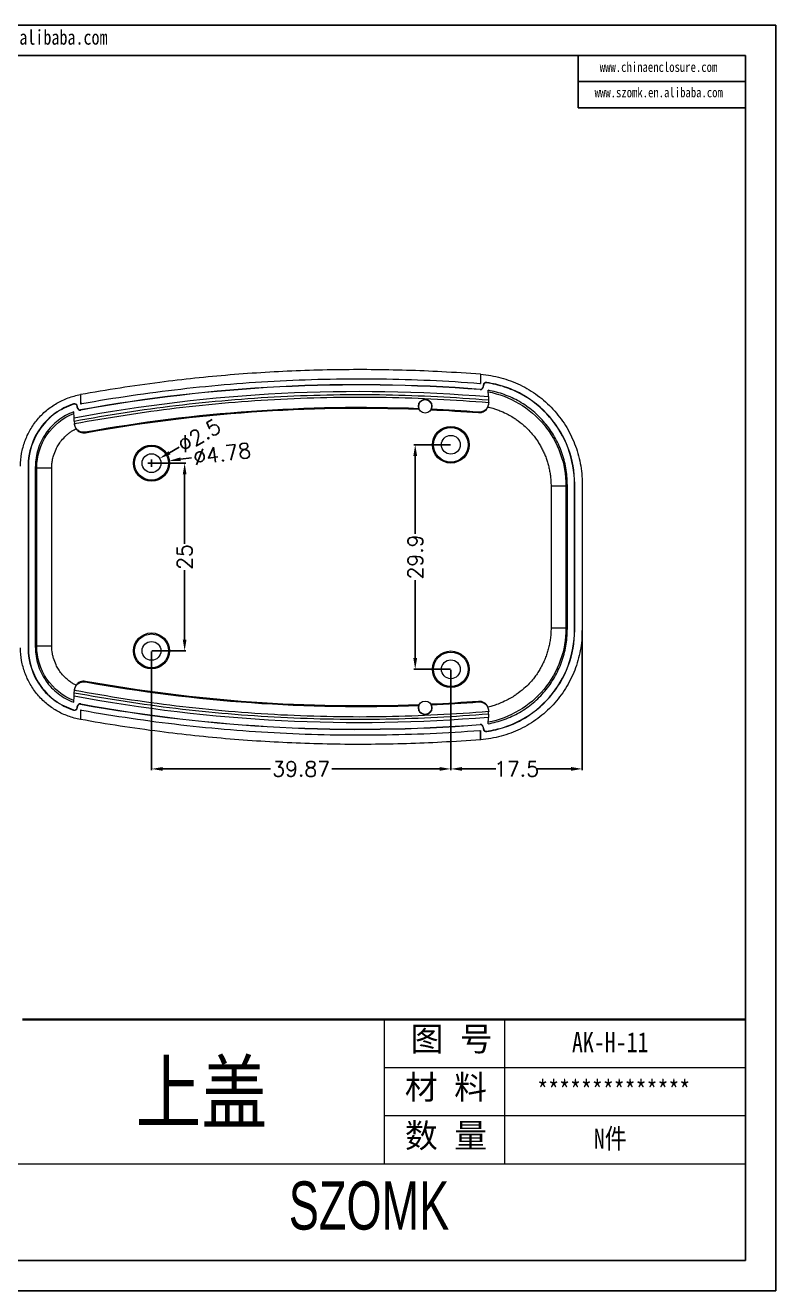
# Model space of a CAD drawing. Header units: inches. Extents: x 2768 to 3285, y 323 to 492.
# Drawn here: x 2905.9 to 3005.9, y 323.4 to 491.9 of the extents above; entities that cross this region are included whole.
import ezdxf

# ---------------------------------------------------------------- set-up
doc = ezdxf.new("R2010")
doc.units = ezdxf.units.IN
doc.layers.add('文字', color=81, linetype='Continuous')
doc.layers.add('粗实线', color=7, linetype='Continuous', lineweight=30)
doc.layers.add('细实线', color=3, linetype='Continuous', lineweight=9)
doc.styles.get("Standard").update_dxf_attribs({"font": 'txt', "bigfont": 'gbcbig.shx'})
doc.styles.add('宋体', font='', dxfattribs={"width": 0.8, "height": 3.5})
doc.styles.add('长仿宋', font='', dxfattribs={"width": 0.7, "height": 4})
doc.styles.get('宋体').set_extended_font_data('SimSun')
doc.styles.get('长仿宋').set_extended_font_data('SimSun')
doc.dimstyles.new('2', dxfattribs={"dimtxt": 2, "dimasz": 1.5, "dimexe": 0.18, "dimexo": 0.0625, "dimgap": 0.1, "dimtad": 0, "dimzin": 12, "dimdsep": 46, "dimtxsty": 'Standard', "dimcen": 0.5, "dimclrd": 3, "dimclre": 3, "dimadec": 0, "dimazin": 0, "dimtfac": 1, "dimtofl": 0, "dimtmove": 0, "dimatfit": 3, "dimfxl": 1, "dimtolj": 1, "dimtzin": 0, "dimarcsym": 0})

# ---------------------------------------------------------------- blocks, each defined once
blk = doc.blocks.new('*D137')
at = {"color": 3, "lineweight": -2}
for p, q in [((2922.73, 408.56), (2922.73, 392.73)), ((2962.59, 406.11), (2962.59, 392.73)), ((2924.23, 392.91), (2938.56, 392.91)), ((2961.09, 392.91), (2946.76, 392.91))]:
    blk.add_line(p, q, dxfattribs=at)
at = {"color": 3}
for points in [[(2924.23, 393.16), (2924.23, 392.66), (2922.73, 392.91)], [(2961.09, 393.16), (2961.09, 392.66), (2962.59, 392.91)]]:
    blk.add_solid(points, dxfattribs=at)
at = {"layer": 'Defpoints', "color": 0}
for p in [(2922.73, 408.63), (2962.59, 406.18), (2962.59, 392.91)]:
    blk.add_point(p, dxfattribs=at)
at = {"color": 0, "insert": (2942.66, 392.91), "char_height": 2, "attachment_point": 5}
blk.add_mtext('\\A1;39.87', dxfattribs=at)
blk = doc.blocks.new('*D138')
at = {"color": 3, "lineweight": -2}
for p, q in [((2980.09, 411.33), (2980.09, 392.73)), ((2962.59, 406.11), (2962.59, 392.73)), ((2964.09, 392.91), (2968.58, 392.91)), ((2978.59, 392.91), (2974.11, 392.91))]:
    blk.add_line(p, q, dxfattribs=at)
at = {"color": 3}
for points in [[(2964.09, 393.16), (2964.09, 392.66), (2962.59, 392.91)], [(2978.59, 393.16), (2978.59, 392.66), (2980.09, 392.91)]]:
    blk.add_solid(points, dxfattribs=at)
at = {"layer": 'Defpoints', "color": 0}
for p in [(2980.09, 411.4), (2962.59, 406.18), (2980.09, 392.91)]:
    blk.add_point(p, dxfattribs=at)
at = {"color": 0, "insert": (2971.34, 392.91), "char_height": 2, "attachment_point": 5}
blk.add_mtext('\\A1;17.5', dxfattribs=at)
blk = doc.blocks.new('*D139')
at = {"color": 3, "lineweight": -2}
for p, q in [((2962.53, 436.08), (2957.67, 436.08)), ((2957.85, 434.58), (2957.85, 424.23)), ((2957.85, 407.68), (2957.85, 418.03)), ((2962.53, 406.18), (2957.67, 406.18))]:
    blk.add_line(p, q, dxfattribs=at)
at = {"color": 3}
for points in [[(2957.6, 434.58), (2958.1, 434.58), (2957.85, 436.08)], [(2957.6, 407.68), (2958.1, 407.68), (2957.85, 406.18)]]:
    blk.add_solid(points, dxfattribs=at)
at = {"layer": 'Defpoints', "color": 0}
for p in [(2957.85, 436.08), (2962.59, 436.08), (2962.59, 406.18)]:
    blk.add_point(p, dxfattribs=at)
at = {"color": 0, "insert": (2957.85, 421.13), "char_height": 2, "attachment_point": 5, "rotation": 90}
blk.add_mtext('\\A1;29.9', dxfattribs=at)
blk = doc.blocks.new('*D140')
at = {"color": 3, "lineweight": -2}
for p, q in [((2922.79, 433.63), (2927.32, 433.63)), ((2927.14, 432.13), (2927.14, 422.89)), ((2927.14, 410.13), (2927.14, 419.36)), ((2922.79, 408.63), (2927.32, 408.63))]:
    blk.add_line(p, q, dxfattribs=at)
at = {"color": 3}
for points in [[(2926.89, 432.13), (2927.39, 432.13), (2927.14, 433.63)], [(2926.89, 410.13), (2927.39, 410.13), (2927.14, 408.63)]]:
    blk.add_solid(points, dxfattribs=at)
at = {"layer": 'Defpoints', "color": 0}
for p in [(2922.73, 433.63), (2927.14, 433.63), (2922.73, 408.63)]:
    blk.add_point(p, dxfattribs=at)
at = {"color": 0, "insert": (2927.14, 421.13), "char_height": 2, "attachment_point": 5, "rotation": 90}
blk.add_mtext('\\A1;25', dxfattribs=at)
blk = doc.blocks.new('*D141')
at = {"color": 3, "lineweight": -2}
for p, q in [((2926.41, 435.75), (2925.11, 435)), ((2922.23, 433.63), (2923.23, 433.63)), ((2922.73, 433.13), (2922.73, 434.13))]:
    blk.add_line(p, q, dxfattribs=at)
at = {"color": 3}
blk.add_solid([(2924.99, 435.22), (2925.24, 434.78), (2923.81, 434.25)], dxfattribs=at)
at = {"layer": 'Defpoints', "color": 0}
for p in [(2923.81, 434.25), (2921.65, 433)]:
    blk.add_point(p, dxfattribs=at)
at = {"color": 0, "insert": (2929.1, 437.3), "char_height": 2, "attachment_point": 5, "rotation": 29.9687}
blk.add_mtext('\\A1;∅2.5', dxfattribs=at)
blk = doc.blocks.new('*D142')
at = {"color": 3, "lineweight": -2}
for p, q in [((2922.23, 433.63), (2923.23, 433.63)), ((2922.73, 433.13), (2922.73, 434.13)), ((2928.07, 434.34), (2926.58, 434.14))]:
    blk.add_line(p, q, dxfattribs=at)
at = {"color": 3}
blk.add_solid([(2926.55, 434.39), (2926.61, 433.89), (2925.1, 433.94)], dxfattribs=at)
at = {"layer": 'Defpoints', "color": 0}
for p in [(2920.36, 433.31), (2925.1, 433.94)]:
    blk.add_point(p, dxfattribs=at)
at = {"color": 0, "insert": (2932.13, 434.88), "char_height": 2, "attachment_point": 5, "rotation": 7.5734}
blk.add_mtext('\\A1;∅4.78', dxfattribs=at)

msp = doc.modelspace()

# ---------------------------------------------------------------- linework, layer by layer
for p, q in [((2767.529, 491.935), (3005.856, 491.935)), ((3005.856, 491.935), (3005.856, 323.421)), ((2773.696, 487.923), (3001.844, 487.923)), ((2979.553, 487.923), (2979.553, 480.957)), ((3001.844, 487.923), (3001.844, 327.433)), ((2979.553, 484.44), (3001.844, 484.44)), ((2979.553, 480.957), (3001.844, 480.957)), ((2773.696, 327.433), (3001.844, 327.433)), ((2767.529, 323.421), (3005.856, 323.421))]:
    msp.add_line(p, q)
at = {"color": 7, "linetype": 'Continuous', "lineweight": 15}
for p, q in [((2966.564, 445.456), (2966.564, 444.248)), ((2966.564, 445.456), (2966.564, 444.249)), ((2966.564, 445.456), (2966.564, 445.456)), ((2966.506, 443.419), (2966.508, 443.451)), ((2966.905, 444.011), (2966.884, 443.769)), ((2966.915, 443.766), (2966.884, 443.769)), ((2966.905, 444.011), (2966.936, 444.008)), ((2966.936, 444.008), (2966.915, 443.766)), ((2967.377, 444.369), (2967.371, 444.338)), ((2967.602, 442.481), (2967.559, 443.328)), ((2913.264, 442.754), (2913.264, 441.528)), ((2913.264, 442.754), (2913.264, 442.754)), ((2967.603, 442.481), (2967.626, 442.033)), ((2967.635, 441.633), (2967.634, 441.694)), ((2912.336, 441.478), (2912.325, 441.507)), ((2912.408, 439.668), (2912.368, 440.456)), ((2912.868, 441.169), (2912.837, 441.166)), ((2912.849, 441.034), (2912.837, 441.166)), ((2912.88, 441.037), (2912.849, 441.034)), ((2912.88, 441.037), (2912.868, 441.169)), ((2913.296, 440.692), (2913.291, 440.723)), ((2966.29, 440.423), (2966.291, 440.353)), ((2912.431, 439.217), (2912.408, 439.668)), ((2912.432, 439.194), (2912.455, 438.9)), ((2912.457, 438.882), (2912.461, 438.823)), ((2913.928, 437.682), (2913.922, 437.752)), ((2906.297, 433.24), (2906.297, 409.011)), ((2906.297, 433.24), (2906.328, 433.24)), ((2906.328, 433.24), (2906.328, 409.011)), ((2907.277, 433.162), (2907.454, 433.014)), ((2907.277, 409.089), (2907.277, 433.162)), ((2907.454, 409.237), (2907.454, 433.014)), ((2907.454, 433.014), (2909.446, 433.014)), ((2909.446, 409.237), (2909.446, 433.014)), ((2975.935, 430.604), (2975.935, 411.646)), ((2975.935, 430.604), (2977.928, 430.604)), ((2977.928, 430.604), (2978.105, 430.768)), ((2977.928, 430.604), (2977.928, 411.646)), ((2978.105, 430.768), (2978.105, 411.482)), ((2979.054, 430.855), (2979.085, 430.855)), ((2979.054, 411.396), (2979.054, 430.855)), ((2979.085, 411.396), (2979.085, 430.855)), ((2980.091, 430.855), (2980.091, 411.396)), ((2977.928, 411.646), (2975.935, 411.646)), ((2978.105, 411.482), (2977.928, 411.646)), ((2979.085, 411.396), (2979.054, 411.396)), ((2906.328, 409.011), (2906.297, 409.011)), ((2907.454, 409.237), (2907.277, 409.089)), ((2909.446, 409.237), (2907.454, 409.237)), ((2913.922, 404.499), (2913.928, 404.569)), ((2912.408, 402.583), (2912.431, 403.034)), ((2912.432, 403.057), (2912.455, 403.351)), ((2912.461, 403.427), (2912.457, 403.37)), ((2912.368, 401.795), (2912.408, 402.582)), ((2912.837, 401.084), (2912.849, 401.217)), ((2912.868, 401.082), (2912.837, 401.084)), ((2912.849, 401.217), (2912.88, 401.214)), ((2912.868, 401.082), (2912.88, 401.214)), ((2913.296, 401.559), (2913.291, 401.528)), ((2966.291, 401.898), (2966.29, 401.828)), ((2912.325, 400.744), (2912.336, 400.773)), ((2913.264, 400.723), (2913.264, 399.497)), ((2913.264, 399.497), (2913.264, 399.497)), ((2967.559, 398.923), (2967.602, 399.77)), ((2967.626, 400.218), (2967.603, 399.77)), ((2967.634, 400.557), (2967.635, 400.617)), ((2966.506, 398.831), (2966.508, 398.8)), ((2966.564, 398.003), (2966.564, 396.795)), ((2966.564, 396.795), (2966.564, 398.002)), ((2966.884, 398.481), (2966.915, 398.484)), ((2966.884, 398.481), (2966.905, 398.24)), ((2966.905, 398.24), (2966.936, 398.242)), ((2966.915, 398.484), (2966.936, 398.242)), ((2967.371, 397.912), (2967.377, 397.881))]:
    msp.add_line(p, q, dxfattribs=at)
at = {"color": 8, "linetype": 'Continuous', "lineweight": 15}
msp.add_line((2967.634, 441.675), (2967.632, 441.759), dxfattribs=at)
at = {"color": 7, "linetype": 'Continuous', "lineweight": 15, "flags": 128}
for points in [[(2967.627, 442.007), (2967.628, 441.952), (2967.629, 441.897), (2967.631, 441.805), (2967.634, 441.712)], [(2967.627, 400.244), (2967.628, 400.298), (2967.629, 400.353), (2967.631, 400.446), (2967.634, 400.538)]]:
    msp.add_lwpolyline(points, dxfattribs=at)
at = {"color": 7, "linetype": 'Continuous', "lineweight": 15}
for centre, radius in [((2959.174, 441.2), 0.9), ((2962.594, 436.075), 2.438), ((2962.594, 436.075), 2.3), ((2962.594, 436.075), 1.25), ((2922.728, 433.625), 2.388), ((2922.728, 433.625), 2.25), ((2922.728, 433.625), 1.25), ((2922.728, 408.625), 2.388), ((2922.728, 408.625), 2.25), ((2922.728, 408.625), 1.25), ((2962.594, 406.175), 2.438), ((2962.594, 406.175), 2.3), ((2962.594, 406.175), 1.25), ((2959.174, 401.051), 0.9)]:
    msp.add_circle(centre, radius, dxfattribs=at)
for centre, radius, start, end in [((2966.535, 443.8), 0.381, 265.58158, 355), ((2966.535, 443.8), 0.35, 265.58158, 355), ((2967.304, 443.976), 0.4, 79.38787, 175), ((2967.304, 443.976), 0.369, 79.38787, 175), ((2912.47, 441.134), 0.4, 5, 111.25762), ((2959.174, 441.2), 0.9, 334.31349, 200.87418), ((2912.47, 441.134), 0.369, 5, 111.25762), ((2913.229, 441.067), 0.381, 185, 280.21786), ((2913.229, 441.067), 0.35, 185, 280.21786), ((2912.47, 401.116), 0.4, 248.74238, 355), ((2912.47, 401.116), 0.369, 248.74238, 355), ((2913.229, 401.183), 0.381, 79.78214, 175), ((2913.229, 401.183), 0.35, 79.78214, 175), ((2959.174, 401.051), 0.9, 159.12582, 25.68651), ((2966.535, 398.451), 0.381, 5, 94.41842), ((2966.535, 398.451), 0.35, 5, 94.41842), ((2967.304, 398.275), 0.4, 185, 280.61213), ((2967.304, 398.275), 0.369, 185, 280.61213)]:
    msp.add_arc(centre, radius, start, end, dxfattribs=at)
for points, knots in [([(2966.564, 445.456), (2964.839, 445.589), (2963.113, 445.701), (2958.259, 445.956), (2955.128, 446.051), (2948.857, 446.098), (2945.715, 446.051), (2939.446, 445.816), (2936.316, 445.627), (2931.628, 445.238), (2930.066, 445.091), (2926.945, 444.762), (2925.386, 444.58), (2920.293, 443.927), (2916.771, 443.384), (2913.264, 442.754)], [0.10796892, 0.10796892, 0.10796892, 0.10796892, 0.17703314, 0.17703314, 0.30203314, 0.30203314, 0.42703314, 0.42703314, 0.55203314, 0.55203314, 0.61453314, 0.61453314, 0.67703314, 0.67703314, 0.81906421, 0.81906421, 0.81906421, 0.81906421]), ([(2913.466, 441.566), (2917.833, 442.351), (2922.224, 442.996), (2931.032, 444.006), (2935.453, 444.372), (2944.314, 444.823), (2948.753, 444.908), (2957.62, 444.794), (2962.049, 444.596), (2966.473, 444.255)], [0, 0, 0, 0, 0.25, 0.25, 0.5, 0.5, 0.75, 0.75, 1, 1, 1, 1]), ([(2913.466, 441.566), (2917.833, 442.351), (2922.224, 442.996), (2931.032, 444.006), (2935.453, 444.372), (2944.315, 444.823), (2948.754, 444.908), (2957.62, 444.794), (2962.049, 444.596), (2966.473, 444.255)], [0, 0, 0, 0, 0.25, 0.25, 0.5, 0.5, 0.75, 0.75, 1, 1, 1, 1]), ([(2966.569, 445.456), (2967.487, 445.385), (2968.383, 445.231), (2969.697, 444.878), (2970.129, 444.74), (2970.985, 444.422), (2971.409, 444.242), (2972.646, 443.646), (2973.423, 443.177), (2974.519, 442.368), (2974.872, 442.081), (2975.555, 441.47), (2975.884, 441.147), (2976.813, 440.144), (2977.365, 439.424), (2978.091, 438.268), (2978.317, 437.869), (2978.73, 437.049), (2978.916, 436.632), (2979.413, 435.362), (2979.664, 434.49), (2979.919, 433.144), (2979.984, 432.687), (2980.07, 431.773), (2980.091, 431.315), (2980.091, 430.855)], [0, 0, 0, 0, 0.125, 0.125, 0.1875, 0.1875, 0.25, 0.25, 0.375, 0.375, 0.4375, 0.4375, 0.5, 0.5, 0.625, 0.625, 0.6875, 0.6875, 0.75, 0.75, 0.875, 0.875, 0.9375, 0.9375, 1, 1, 1, 1]), ([(2912.408, 439.668), (2921.535, 441.348), (2930.763, 442.466), (2949.216, 443.4), (2958.431, 443.236), (2967.603, 442.481)], [0.00595481, 0.00595481, 0.00595481, 0.00595481, 0.50438689, 0.50438689, 0.99843208, 0.99843208, 0.99843208, 0.99843208]), ([(2966.508, 443.451), (2957.629, 444.137), (2948.706, 444.262), (2939.812, 443.805), (2930.918, 443.347), (2922.055, 442.303), (2913.291, 440.723)], [0, 0, 0, 0, 0.5, 0.5, 0.5, 1, 1, 1, 1]), ([(2966.506, 443.419), (2957.628, 444.105), (2948.706, 444.231), (2939.813, 443.773), (2930.921, 443.316), (2922.059, 442.272), (2913.296, 440.692)], [0, 0, 0, 0, 0.5, 0.5, 0.5, 1, 1, 1, 1]), ([(2966.473, 444.255), (2966.488, 444.254), (2966.503, 444.253), (2966.519, 444.251), (2966.534, 444.25), (2966.549, 444.249), (2966.564, 444.248)], [0, 0, 0, 0, 0.000045590541, 0.000045590541, 0.000045590541, 0.0000911816, 0.0000911816, 0.0000911816, 0.0000911816]), ([(2966.473, 444.255), (2966.488, 444.254), (2966.503, 444.253), (2966.518, 444.251), (2966.534, 444.25), (2966.549, 444.249), (2966.564, 444.248)], [0, 0, 0, 0, 0.000045543098, 0.000045543098, 0.000045543098, 0.000091086712, 0.000091086712, 0.000091086712, 0.000091086712]), ([(2979.054, 430.855), (2979.054, 432.489), (2978.768, 434.08), (2978.2, 435.61), (2977.631, 437.14), (2976.802, 438.54), (2975.736, 439.769), (2974.671, 440.999), (2973.399, 442.023), (2971.972, 442.801), (2971.258, 443.189), (2970.516, 443.511), (2969.746, 443.767), (2968.975, 444.023), (2968.169, 444.189), (2967.371, 444.338)], [0, 0, 0, 0, 0.25, 0.25, 0.25, 0.5, 0.5, 0.5, 0.75, 0.75, 0.75, 0.875, 0.875, 0.875, 1, 1, 1, 1]), ([(2979.085, 430.855), (2979.085, 432.493), (2978.799, 434.088), (2978.229, 435.621), (2977.659, 437.154), (2976.828, 438.557), (2975.76, 439.79), (2974.692, 441.022), (2973.417, 442.049), (2971.987, 442.828), (2971.271, 443.218), (2970.528, 443.541), (2969.755, 443.797), (2968.983, 444.053), (2968.174, 444.22), (2967.377, 444.369)], [0, 0, 0, 0, 0.25, 0.25, 0.25, 0.5, 0.5, 0.5, 0.75, 0.75, 0.75, 0.875, 0.875, 0.875, 1, 1, 1, 1]), ([(2978.105, 430.768), (2978.105, 431.518), (2978.04, 432.256), (2977.848, 433.347), (2977.769, 433.708), (2977.578, 434.425), (2977.466, 434.782), (2977.083, 435.836), (2976.77, 436.507), (2976.216, 437.467), (2976.018, 437.779), (2975.592, 438.388), (2975.364, 438.686), (2974.644, 439.544), (2974.12, 440.066), (2973.271, 440.778), (2972.977, 441.004), (2972.368, 441.43), (2972.051, 441.632), (2971.081, 442.189), (2970.41, 442.501), (2969.368, 442.879), (2969.014, 442.99), (2968.295, 443.182), (2967.928, 443.263), (2967.559, 443.328)], [0, 0, 0, 0, 0.125, 0.125, 0.1875, 0.1875, 0.25, 0.25, 0.375, 0.375, 0.4375, 0.4375, 0.5, 0.5, 0.625, 0.625, 0.6875, 0.6875, 0.75, 0.75, 0.875, 0.875, 0.9375, 0.9375, 1, 1, 1, 1]), ([(2905.291, 433.24), (2905.291, 433.806), (2905.34, 434.365), (2905.485, 435.192), (2905.546, 435.466), (2905.691, 436.011), (2905.776, 436.282), (2906.064, 437.074), (2906.3, 437.58), (2906.718, 438.307), (2906.868, 438.544), (2907.191, 439.006), (2907.363, 439.231), (2907.904, 439.877), (2908.298, 440.272), (2909.154, 440.992), (2909.621, 441.32), (2910.591, 441.882), (2911.097, 442.118), (2912.148, 442.504), (2912.697, 442.652), (2913.254, 442.752)], [0, 0, 0, 0, 0.125, 0.125, 0.1875, 0.1875, 0.25, 0.25, 0.375, 0.375, 0.4375, 0.4375, 0.5, 0.5, 0.625, 0.625, 0.75, 0.75, 0.875, 0.875, 1, 1, 1, 1]), ([(2967.625, 442.007), (2963.072, 442.354), (2958.524, 442.614), (2953.971, 442.693), (2949.299, 442.774), (2944.621, 442.695), (2939.952, 442.457), (2935.283, 442.218), (2930.629, 441.82), (2925.99, 441.265), (2921.457, 440.723), (2916.949, 440.001), (2912.434, 439.194)], [0.0063498, 0.0063498, 0.0063498, 0.0063498, 0.25, 0.25, 0.25, 0.5, 0.5, 0.5, 0.75, 0.75, 0.75, 0.99430142, 0.99430142, 0.99430142, 0.99430142]), ([(2912.455, 438.9), (2916.976, 439.709), (2921.488, 440.431), (2926.025, 440.974), (2930.657, 441.529), (2935.304, 441.926), (2939.967, 442.164), (2944.63, 442.402), (2949.301, 442.481), (2953.966, 442.4), (2958.523, 442.32), (2963.076, 442.06), (2967.633, 441.712)], [0.00577352, 0.00577352, 0.00577352, 0.00577352, 0.25064078, 0.25064078, 0.25064078, 0.50064078, 0.50064078, 0.50064078, 0.75064078, 0.75064078, 0.75064078, 0.99486726, 0.99486726, 0.99486726, 0.99486726]), ([(2913.466, 441.566), (2913.445, 441.562), (2913.423, 441.559), (2913.402, 441.555), (2913.379, 441.55), (2913.356, 441.546), (2913.333, 441.541), (2913.31, 441.537), (2913.287, 441.532), (2913.264, 441.528)], [0, 0, 0, 0, 0.00006433673, 0.00006433673, 0.00006433673, 0.00013486247, 0.00013486247, 0.00013486247, 0.00020539306, 0.00020539306, 0.00020539306, 0.00020539306]), ([(2913.264, 441.528), (2913.298, 441.534), (2913.331, 441.541), (2913.365, 441.548), (2913.398, 441.554), (2913.432, 441.56), (2913.466, 441.566)], [0, 0, 0, 0, 0.0001026886, 0.0001026886, 0.0001026886, 0.00020539216, 0.00020539216, 0.00020539216, 0.00020539216]), ([(2967.634, 441.712), (2967.636, 441.624), (2967.63, 441.537), (2967.599, 441.366), (2967.574, 441.28), (2967.475, 441.037), (2967.374, 440.889), (2967.123, 440.647), (2966.971, 440.553), (2966.725, 440.464), (2966.638, 440.442), (2966.465, 440.419), (2966.378, 440.416), (2966.29, 440.423)], [0, 0, 0, 0, 0.125, 0.125, 0.25, 0.25, 0.5, 0.5, 0.75, 0.75, 0.875, 0.875, 1, 1, 1, 1]), ([(2967.564, 443.129), (2969.015, 442.852), (2970.397, 442.328), (2972.921, 440.838), (2974.071, 439.857), (2976.88, 436.456), (2977.925, 433.556), (2977.928, 430.604)], [0, 0, 0, 0, 0.25, 0.25, 0.5, 0.5, 1, 1, 1, 1]), ([(2912.325, 441.507), (2911.903, 441.343), (2911.476, 441.182), (2911.07, 440.979), (2910.664, 440.775), (2910.276, 440.541), (2909.904, 440.275), (2909.161, 439.742), (2908.509, 439.096), (2907.97, 438.361), (2906.892, 436.891), (2906.297, 435.078), (2906.297, 433.24)], [0, 0, 0, 0, 0.125, 0.125, 0.125, 0.25, 0.25, 0.25, 0.5, 0.5, 0.5, 1, 1, 1, 1]), ([(2912.336, 441.478), (2911.915, 441.314), (2911.489, 441.153), (2911.084, 440.95), (2910.68, 440.748), (2910.293, 440.514), (2909.922, 440.249), (2909.182, 439.719), (2908.532, 439.074), (2907.995, 438.342), (2906.921, 436.877), (2906.328, 435.072), (2906.328, 433.24)], [0, 0, 0, 0, 0.125, 0.125, 0.125, 0.25, 0.25, 0.25, 0.5, 0.5, 0.5, 1, 1, 1, 1]), ([(2912.368, 440.456), (2911.621, 440.182), (2910.93, 439.801), (2909.671, 438.831), (2909.129, 438.263), (2908.449, 437.289), (2908.247, 436.946), (2907.901, 436.241), (2907.755, 435.877), (2907.518, 435.124), (2907.427, 434.735), (2907.307, 433.954), (2907.277, 433.56), (2907.277, 433.162)], [0, 0, 0, 0, 0.25, 0.25, 0.5, 0.5, 0.625, 0.625, 0.75, 0.75, 0.875, 0.875, 1, 1, 1, 1]), ([(2907.454, 433.014), (2907.457, 434.561), (2907.931, 436.103), (2909.681, 438.671), (2910.944, 439.677), (2912.384, 440.244)], [0, 0, 0, 0, 0.5, 0.5, 1, 1, 1, 1]), ([(2958.334, 440.879), (2950.904, 441.161), (2943.46, 441.041), (2928.627, 439.994), (2921.242, 439.058), (2913.922, 437.752)], [0, 0, 0, 0, 0.5, 0.5, 1, 1, 1, 1]), ([(2913.928, 437.682), (2921.251, 438.989), (2928.641, 439.925), (2943.482, 440.972), (2950.93, 441.091), (2958.364, 440.808)], [0, 0, 0, 0, 0.5, 0.5, 1, 1, 1, 1]), ([(2958.364, 440.808), (2958.359, 440.82), (2958.353, 440.831), (2958.348, 440.843), (2958.343, 440.855), (2958.338, 440.867), (2958.334, 440.879)], [0, 0, 0, 0, 0.00040187076, 0.00040187076, 0.00040187076, 0.00080375011, 0.00080375011, 0.00080375011, 0.00080375011]), ([(2959.986, 440.809), (2959.983, 440.804), (2959.98, 440.798), (2959.977, 440.792), (2959.973, 440.784), (2959.968, 440.775), (2959.964, 440.767), (2959.959, 440.758), (2959.954, 440.75), (2959.949, 440.741)], [0, 0, 0, 0, 0.00020093583, 0.00020093583, 0.00020093583, 0.00050234311, 0.00050234311, 0.00050234311, 0.00080375407, 0.00080375407, 0.00080375407, 0.00080375407]), ([(2966.291, 440.353), (2966.421, 440.343), (2966.549, 440.353), (2966.8, 440.413), (2966.92, 440.462), (2967.251, 440.662), (2967.428, 440.864), (2967.532, 441.103)], [0, 0, 0, 0, 0.25, 0.25, 0.5, 0.5, 1, 1, 1, 1]), ([(2967.532, 441.103), (2967.62, 441.082), (2967.836, 441.032), (2968.217, 440.928), (2968.709, 440.772), (2969.395, 440.512), (2970.138, 440.163), (2970.811, 439.775), (2971.533, 439.301), (2972.245, 438.742), (2972.994, 438.021), (2973.526, 437.413), (2973.953, 436.845), (2974.289, 436.343), (2974.595, 435.822), (2974.871, 435.285), (2975.118, 434.734), (2975.333, 434.17), (2975.516, 433.595), (2975.668, 433.01), (2975.787, 432.416), (2975.872, 431.817), (2975.926, 431.212), (2975.932, 430.807), (2975.935, 430.604)], [0, 0, 0, 0, 0.0187067, 0.0458676, 0.08144, 0.125397, 0.1973286, 0.2506132, 0.2858525, 0.3756417, 0.4369616, 0.5004891, 0.5421406, 0.5837359, 0.6252953, 0.6668353, 0.70837, 0.7499114, 0.7914709, 0.8330599, 0.874691, 0.9163789, 0.9581414, 1, 1, 1, 1]), ([(2909.446, 433.014), (2909.447, 433.084), (2909.449, 433.232), (2909.464, 433.466), (2909.491, 433.722), (2909.534, 433.999), (2909.596, 434.297), (2909.732, 434.807), (2909.967, 435.411), (2910.337, 436.08), (2910.772, 436.698), (2911.251, 437.212), (2911.721, 437.609), (2912.073, 437.859), (2912.388, 438.053), (2912.589, 438.156), (2912.681, 438.202)], [0, 0, 0, 0, 0.0328109, 0.0692399, 0.1092847, 0.152943, 0.2002121, 0.2510889, 0.399191, 0.5012698, 0.6073796, 0.7508919, 0.8275512, 0.8946316, 0.9521185, 1, 1, 1, 1]), ([(2913.922, 437.752), (2913.835, 437.736), (2913.748, 437.73), (2913.574, 437.736), (2913.486, 437.748), (2913.231, 437.812), (2913.07, 437.891), (2912.796, 438.106), (2912.681, 438.244), (2912.558, 438.476), (2912.525, 438.558), (2912.477, 438.726), (2912.461, 438.812), (2912.455, 438.9)], [0, 0, 0, 0, 0.125, 0.125, 0.25, 0.25, 0.5, 0.5, 0.75, 0.75, 0.875, 0.875, 1, 1, 1, 1]), ([(2912.463, 438.823), (2912.468, 438.777), (2912.478, 438.669), (2912.523, 438.509), (2912.59, 438.345), (2912.65, 438.25), (2912.681, 438.202)], [0, 0, 0, 0, 0.216445, 0.50301, 0.7484272, 1, 1, 1, 1]), ([(2912.681, 438.202), (2912.749, 438.104), (2912.829, 438.017), (2913.014, 437.867), (2913.118, 437.805), (2913.336, 437.713), (2913.454, 437.683), (2913.689, 437.657), (2913.81, 437.661), (2913.928, 437.682)], [0, 0, 0, 0, 0.25, 0.25, 0.5, 0.5, 0.75, 0.75, 1, 1, 1, 1]), ([(2980.091, 411.396), (2980.091, 410.476), (2980.006, 409.571), (2979.754, 408.234), (2979.65, 407.791), (2979.399, 406.914), (2979.252, 406.477), (2978.752, 405.199), (2978.344, 404.388), (2977.622, 403.233), (2977.362, 402.859), (2976.806, 402.131), (2976.509, 401.778), (2975.581, 400.775), (2974.905, 400.17), (2973.808, 399.357), (2973.426, 399.101), (2972.641, 398.627), (2972.239, 398.409), (2971.012, 397.817), (2970.162, 397.499), (2968.838, 397.142), (2968.388, 397.042), (2967.483, 396.887), (2967.028, 396.83), (2966.569, 396.795)], [0, 0, 0, 0, 0.125, 0.125, 0.1875, 0.1875, 0.25, 0.25, 0.375, 0.375, 0.4375, 0.4375, 0.5, 0.5, 0.625, 0.625, 0.6875, 0.6875, 0.75, 0.75, 0.875, 0.875, 0.9375, 0.9375, 1, 1, 1, 1]), ([(2967.371, 397.912), (2968.169, 398.062), (2968.975, 398.228), (2969.746, 398.484), (2970.516, 398.739), (2971.258, 399.061), (2971.972, 399.45), (2973.399, 400.227), (2974.671, 401.252), (2975.736, 402.481), (2976.802, 403.711), (2977.631, 405.111), (2978.2, 406.641), (2978.768, 408.17), (2979.054, 409.761), (2979.054, 411.396)], [0, 0, 0, 0, 0.125, 0.125, 0.125, 0.25, 0.25, 0.25, 0.5, 0.5, 0.5, 0.75, 0.75, 0.75, 1, 1, 1, 1]), ([(2967.377, 397.881), (2968.174, 398.031), (2968.983, 398.198), (2969.755, 398.454), (2970.528, 398.71), (2971.271, 399.033), (2971.987, 399.422), (2973.417, 400.201), (2974.692, 401.228), (2975.76, 402.461), (2976.828, 403.693), (2977.659, 405.097), (2978.229, 406.63), (2978.799, 408.163), (2979.085, 409.758), (2979.085, 411.396)], [0, 0, 0, 0, 0.125, 0.125, 0.125, 0.25, 0.25, 0.25, 0.5, 0.5, 0.5, 0.75, 0.75, 0.75, 1, 1, 1, 1]), ([(2975.935, 411.646), (2975.934, 411.536), (2975.932, 411.315), (2975.916, 410.984), (2975.891, 410.654), (2975.855, 410.325), (2975.809, 409.998), (2975.753, 409.672), (2975.688, 409.349), (2975.612, 409.028), (2975.527, 408.71), (2975.432, 408.394), (2975.328, 408.082), (2975.215, 407.773), (2975.092, 407.468), (2974.96, 407.166), (2974.819, 406.869), (2974.669, 406.576), (2974.51, 406.287), (2974.343, 406.004), (2974.166, 405.726), (2973.981, 405.453), (2973.788, 405.186), (2973.485, 404.793), (2973.016, 404.252), (2972.27, 403.528), (2971.533, 402.95), (2970.811, 402.476), (2970.138, 402.088), (2969.339, 401.712), (2968.564, 401.427), (2967.982, 401.254), (2967.658, 401.178), (2967.532, 401.148)], [0, 0, 0, 0, 0.02284714, 0.04566207, 0.06844883, 0.09121106, 0.11395201, 0.13667459, 0.15938144, 0.18207494, 0.20475726, 0.22743043, 0.25009637, 0.27275695, 0.29541401, 0.31806942, 0.34072514, 0.36338327, 0.38604604, 0.40871595, 0.43139571, 0.4540884, 0.47679741, 0.49952655, 0.55655229, 0.62437221, 0.71416269, 0.74939913, 0.80268018, 0.8746137, 0.93135476, 0.97317872, 1, 1, 1, 1]), ([(2967.559, 398.923), (2968.297, 399.052), (2969.013, 399.244), (2970.055, 399.621), (2970.397, 399.762), (2971.07, 400.074), (2971.402, 400.246), (2972.374, 400.805), (2972.981, 401.23), (2973.83, 401.941), (2974.103, 402.191), (2974.629, 402.715), (2974.883, 402.991), (2975.603, 403.849), (2976.027, 404.456), (2976.581, 405.416), (2976.752, 405.744), (2977.066, 406.418), (2977.21, 406.765), (2977.592, 407.816), (2977.782, 408.531), (2977.975, 409.623), (2978.023, 409.99), (2978.088, 410.732), (2978.105, 411.108), (2978.105, 411.482)], [0, 0, 0, 0, 0.125, 0.125, 0.1875, 0.1875, 0.25, 0.25, 0.375, 0.375, 0.4375, 0.4375, 0.5, 0.5, 0.625, 0.625, 0.6875, 0.6875, 0.75, 0.75, 0.875, 0.875, 0.9375, 0.9375, 1, 1, 1, 1]), ([(2977.928, 411.646), (2977.925, 408.694), (2976.88, 405.795), (2974.071, 402.393), (2972.921, 401.413), (2970.397, 399.922), (2969.015, 399.399), (2967.564, 399.122)], [0, 0, 0, 0, 0.5, 0.5, 0.75, 0.75, 1, 1, 1, 1]), ([(2913.254, 399.498), (2912.697, 399.599), (2912.156, 399.745), (2911.367, 400.033), (2911.107, 400.141), (2910.597, 400.38), (2910.345, 400.511), (2909.616, 400.934), (2909.159, 401.255), (2908.517, 401.794), (2908.311, 401.984), (2907.912, 402.383), (2907.721, 402.592), (2907.18, 403.238), (2906.861, 403.696), (2906.442, 404.423), (2906.312, 404.672), (2906.074, 405.184), (2905.966, 405.445), (2905.679, 406.236), (2905.535, 406.776), (2905.341, 407.878), (2905.291, 408.445), (2905.291, 409.011)], [0, 0, 0, 0, 0.125, 0.125, 0.1875, 0.1875, 0.25, 0.25, 0.375, 0.375, 0.4375, 0.4375, 0.5, 0.5, 0.625, 0.625, 0.6875, 0.6875, 0.75, 0.75, 0.875, 0.875, 1, 1, 1, 1]), ([(2906.297, 409.011), (2906.297, 407.173), (2906.892, 405.36), (2907.97, 403.89), (2908.509, 403.155), (2909.161, 402.508), (2909.904, 401.976), (2910.276, 401.71), (2910.664, 401.475), (2911.07, 401.272), (2911.476, 401.069), (2911.903, 400.908), (2912.325, 400.744)], [0, 0, 0, 0, 0.5, 0.5, 0.5, 0.75, 0.75, 0.75, 0.875, 0.875, 0.875, 1, 1, 1, 1]), ([(2906.328, 409.011), (2906.328, 407.179), (2906.921, 405.373), (2907.995, 403.909), (2908.532, 403.176), (2909.182, 402.532), (2909.922, 402.002), (2910.293, 401.736), (2910.68, 401.503), (2911.084, 401.3), (2911.489, 401.098), (2911.915, 400.937), (2912.336, 400.773)], [0, 0, 0, 0, 0.5, 0.5, 0.5, 0.75, 0.75, 0.75, 0.875, 0.875, 0.875, 1, 1, 1, 1]), ([(2907.277, 409.089), (2907.277, 408.293), (2907.396, 407.513), (2907.873, 405.997), (2908.218, 405.293), (2908.898, 404.317), (2909.15, 404.01), (2909.692, 403.442), (2909.983, 403.179), (2910.608, 402.697), (2910.943, 402.477), (2911.635, 402.096), (2911.994, 401.932), (2912.368, 401.795)], [0, 0, 0, 0, 0.25, 0.25, 0.5, 0.5, 0.625, 0.625, 0.75, 0.75, 0.875, 0.875, 1, 1, 1, 1]), ([(2912.384, 402.007), (2910.944, 402.574), (2909.681, 403.579), (2907.931, 406.148), (2907.457, 407.69), (2907.454, 409.237)], [0, 0, 0, 0, 0.5, 0.5, 1, 1, 1, 1]), ([(2912.681, 404.048), (2912.622, 404.078), (2912.495, 404.142), (2912.299, 404.253), (2912.084, 404.387), (2911.853, 404.547), (2911.609, 404.735), (2911.215, 405.077), (2910.772, 405.553), (2910.337, 406.17), (2909.967, 406.839), (2909.714, 407.492), (2909.561, 408.095), (2909.49, 408.519), (2909.453, 408.895), (2909.448, 409.129), (2909.446, 409.237)], [0, 0, 0, 0, 0.0308555, 0.0659825, 0.105378, 0.1490388, 0.1969609, 0.24914, 0.3926489, 0.4987621, 0.6008371, 0.748943, 0.8238928, 0.8907254, 0.9494306, 1, 1, 1, 1]), ([(2912.455, 403.351), (2912.461, 403.439), (2912.477, 403.525), (2912.525, 403.692), (2912.558, 403.775), (2912.681, 404.007), (2912.796, 404.144), (2913.07, 404.359), (2913.231, 404.438), (2913.485, 404.502), (2913.574, 404.514), (2913.748, 404.52), (2913.835, 404.514), (2913.922, 404.499)], [0, 0, 0, 0, 0.125, 0.125, 0.25, 0.25, 0.5, 0.5, 0.75, 0.75, 0.875, 0.875, 1, 1, 1, 1]), ([(2913.928, 404.569), (2913.81, 404.59), (2913.691, 404.594), (2913.454, 404.568), (2913.338, 404.538), (2913.119, 404.447), (2913.015, 404.384), (2912.831, 404.236), (2912.749, 404.147), (2912.681, 404.048)], [0, 0, 0, 0, 0.25, 0.25, 0.5, 0.5, 0.75, 0.75, 1, 1, 1, 1]), ([(2913.922, 404.499), (2921.243, 403.193), (2928.63, 402.257), (2943.462, 401.209), (2950.903, 401.089), (2958.334, 401.372)], [0, 0, 0, 0, 0.5, 0.5, 1, 1, 1, 1]), ([(2958.364, 401.443), (2950.93, 401.159), (2943.482, 401.278), (2928.641, 402.326), (2921.251, 403.262), (2913.928, 404.569)], [0, 0, 0, 0, 0.5, 0.5, 1, 1, 1, 1]), ([(2912.434, 403.057), (2916.949, 402.249), (2921.457, 401.528), (2925.99, 400.985), (2930.629, 400.43), (2935.283, 400.032), (2939.952, 399.794), (2944.621, 399.555), (2949.299, 399.477), (2953.971, 399.558), (2958.524, 399.637), (2963.072, 399.896), (2967.625, 400.244)], [0.0063498, 0.0063498, 0.0063498, 0.0063498, 0.25065123, 0.25065123, 0.25065123, 0.50065123, 0.50065123, 0.50065123, 0.75065123, 0.75065123, 0.75065123, 0.99430142, 0.99430142, 0.99430142, 0.99430142]), ([(2967.633, 400.538), (2963.076, 400.19), (2958.523, 399.93), (2953.966, 399.851), (2949.301, 399.77), (2944.63, 399.848), (2939.967, 400.087), (2935.304, 400.325), (2930.657, 400.722), (2926.025, 401.276), (2921.488, 401.819), (2916.976, 402.542), (2912.455, 403.351)], [0.00577352, 0.00577352, 0.00577352, 0.00577352, 0.25, 0.25, 0.25, 0.5, 0.5, 0.5, 0.75, 0.75, 0.75, 0.99486726, 0.99486726, 0.99486726, 0.99486726]), ([(2967.603, 399.77), (2958.431, 399.014), (2949.216, 398.851), (2930.763, 399.784), (2921.535, 400.903), (2912.408, 402.583)], [0.00156792, 0.00156792, 0.00156792, 0.00156792, 0.49561311, 0.49561311, 0.99404519, 0.99404519, 0.99404519, 0.99404519]), ([(2913.291, 401.528), (2922.055, 399.948), (2930.918, 398.903), (2939.812, 398.446), (2948.706, 397.989), (2957.629, 398.114), (2966.508, 398.8)], [0, 0, 0, 0, 0.5, 0.5, 0.5, 1, 1, 1, 1]), ([(2913.296, 401.559), (2922.059, 399.979), (2930.921, 398.935), (2939.813, 398.477), (2948.706, 398.02), (2957.628, 398.145), (2966.506, 398.831)], [0, 0, 0, 0, 0.5, 0.5, 0.5, 1, 1, 1, 1]), ([(2958.334, 401.372), (2958.338, 401.384), (2958.343, 401.395), (2958.348, 401.407), (2958.353, 401.419), (2958.359, 401.431), (2958.364, 401.443)], [0.00000000002, 0.00000000002, 0.00000000002, 0.00000000002, 0.0004018724, 0.0004018724, 0.0004018724, 0.00080375326, 0.00080375326, 0.00080375326, 0.00080375326]), ([(2959.949, 401.509), (2959.956, 401.498), (2959.962, 401.487), (2959.968, 401.475), (2959.971, 401.47), (2959.974, 401.464), (2959.977, 401.458), (2959.98, 401.453), (2959.983, 401.447), (2959.986, 401.441)], [0, 0, 0, 0, 0.00040187223, 0.00040187223, 0.00040187223, 0.0006028119, 0.0006028119, 0.0006028119, 0.00080375257, 0.00080375257, 0.00080375257, 0.00080375257]), ([(2966.29, 401.828), (2966.378, 401.834), (2966.465, 401.832), (2966.638, 401.808), (2966.724, 401.787), (2966.971, 401.698), (2967.123, 401.603), (2967.374, 401.362), (2967.475, 401.213), (2967.574, 400.971), (2967.599, 400.885), (2967.63, 400.713), (2967.636, 400.626), (2967.634, 400.538)], [0, 0, 0, 0, 0.125, 0.125, 0.25, 0.25, 0.5, 0.5, 0.75, 0.75, 0.875, 0.875, 1, 1, 1, 1]), ([(2967.532, 401.148), (2967.48, 401.267), (2967.412, 401.375), (2967.242, 401.57), (2967.143, 401.654), (2966.812, 401.854), (2966.55, 401.918), (2966.291, 401.898)], [0, 0, 0, 0, 0.25, 0.25, 0.5, 0.5, 1, 1, 1, 1]), ([(2967.634, 400.575), (2967.639, 400.671), (2967.633, 400.767), (2967.6, 400.96), (2967.572, 401.056), (2967.532, 401.148)], [0, 0, 0, 0, 0.5, 0.5, 1, 1, 1, 1]), ([(2913.466, 400.684), (2913.445, 400.688), (2913.423, 400.692), (2913.402, 400.696), (2913.379, 400.7), (2913.356, 400.705), (2913.333, 400.709), (2913.31, 400.714), (2913.287, 400.718), (2913.264, 400.723)], [0, 0, 0, 0, 0.00006433673, 0.00006433673, 0.00006433673, 0.00013486247, 0.00013486247, 0.00013486247, 0.00020539306, 0.00020539306, 0.00020539306, 0.00020539306]), ([(2913.466, 400.684), (2913.445, 400.688), (2913.423, 400.692), (2913.402, 400.696), (2913.379, 400.7), (2913.356, 400.705), (2913.333, 400.709), (2913.31, 400.714), (2913.287, 400.718), (2913.264, 400.723)], [0, 0, 0, 0, 0.00006433673, 0.00006433673, 0.00006433673, 0.00013486247, 0.00013486247, 0.00013486247, 0.00020539306, 0.00020539306, 0.00020539306, 0.00020539306]), ([(2966.564, 396.795), (2964.839, 396.661), (2963.113, 396.549), (2958.259, 396.294), (2955.128, 396.2), (2948.857, 396.152), (2945.715, 396.199), (2939.446, 396.435), (2936.316, 396.624), (2931.628, 397.012), (2930.066, 397.159), (2926.945, 397.489), (2925.386, 397.671), (2920.293, 398.324), (2916.771, 398.867), (2913.264, 399.497)], [0.10796892, 0.10796892, 0.10796892, 0.10796892, 0.17703314, 0.17703314, 0.30203314, 0.30203314, 0.42703314, 0.42703314, 0.55203314, 0.55203314, 0.61453314, 0.61453314, 0.67703314, 0.67703314, 0.81906421, 0.81906421, 0.81906421, 0.81906421]), ([(2966.473, 397.996), (2962.049, 397.654), (2957.615, 397.456), (2948.752, 397.343), (2944.316, 397.427), (2935.456, 397.878), (2931.035, 398.244), (2922.22, 399.255), (2917.833, 399.9), (2913.466, 400.684)], [0, 0, 0, 0, 0.25, 0.25, 0.5, 0.5, 0.75, 0.75, 1, 1, 1, 1]), ([(2966.473, 397.996), (2962.049, 397.654), (2957.615, 397.456), (2948.751, 397.343), (2944.315, 397.427), (2935.454, 397.878), (2931.029, 398.244), (2922.219, 399.255), (2917.833, 399.9), (2913.466, 400.684)], [0, 0, 0, 0, 0.25, 0.25, 0.5, 0.5, 0.75, 0.75, 1, 1, 1, 1]), ([(2966.564, 398.003), (2966.549, 398.002), (2966.534, 398), (2966.518, 397.999), (2966.503, 397.998), (2966.488, 397.997), (2966.473, 397.996)], [0, 0, 0, 0, 0.000045551417, 0.000045551417, 0.000045551417, 0.00009110335, 0.00009110335, 0.00009110335, 0.00009110335]), ([(2966.564, 398.003), (2966.549, 398.002), (2966.534, 398), (2966.519, 397.999), (2966.503, 397.998), (2966.488, 397.997), (2966.473, 397.996)], [0, 0, 0, 0, 0.000045590541, 0.000045590541, 0.000045590541, 0.0000911816, 0.0000911816, 0.0000911816, 0.0000911816])]:
    msp.add_open_spline(points, degree=3, knots=knots, dxfattribs=at)
for points in [[(2967.532, 441.103), (2967.611, 441.286), (2967.643, 441.484), (2967.634, 441.675)], [(2959.949, 440.741), (2962.063, 440.644), (2964.178, 440.514), (2966.291, 440.353)], [(2966.29, 440.423), (2964.189, 440.583), (2962.087, 440.713), (2959.986, 440.809)], [(2912.681, 404.048), (2912.543, 403.849), (2912.47, 403.615), (2912.458, 403.387)], [(2966.291, 401.898), (2964.178, 401.737), (2962.063, 401.606), (2959.949, 401.509)], [(2959.986, 401.441), (2962.087, 401.538), (2964.189, 401.667), (2966.29, 401.828)]]:
    msp.add_open_spline(points, degree=3, dxfattribs=at)
at = {"layer": '粗实线', "color": 7, "lineweight": 40}
msp.add_line((3001.844, 359.531), (2905.55, 359.531), dxfattribs=at)
at = {"layer": '细实线', "color": 7}
for p, q in [((2953.697, 359.531), (2953.697, 340.272)), ((2969.746, 359.531), (2969.746, 340.407)), ((3001.844, 353.112), (2953.697, 353.112)), ((3001.844, 346.692), (2953.697, 346.692)), ((3001.844, 340.272), (2857.403, 340.272))]:
    msp.add_line(p, q, dxfattribs=at)

# ---------------------------------------------------------------- texts
at = {"layer": '文字', "color": 0, "attachment_point": 1, "style": '宋体'}
for s, insert, char_height, width in [('www.szomk.en.alibaba.com', (2891.257, 491.321), 1.96154, 34.46241), ('www.chinaenclosure.com', (2982.425, 487.041), 1.30769, 22.97494), ('www.szomk.en.alibaba.com', (2981.742, 483.654), 1.30769, 22.97494), ('{\\H1.111x;AK-H-11}', (2978.728, 357.854), 2.40735, 27.83164), ('{\\H1.111x;上盖}', (2920.612, 353.841), 7.22204, 83.49491), ('{\\H1.111x;**************}', (2974.097, 351.435), 2.40735, 27.83164), ('{\\H1.111x;N件}', (2981.64, 345.015), 2.40735, 27.83164)]:
    msp.add_mtext(s, dxfattribs=dict(at, insert=insert, char_height=char_height, width=width))
at = {"layer": '粗实线', "insert": (2941.014, 337.974), "char_height": 6.41959, "width": 71.98937, "attachment_point": 1, "style": '长仿宋'}
msp.add_mtext('{\\fSTXinwei|b0|i0|c134|p2;SZOMK}', dxfattribs=at)
at = {"layer": '细实线', "color": 7, "char_height": 3.2098, "attachment_point": 1}
for s, insert, width in [('{\\fSimSun|b0|i0|c134|p54;图 号}', (2957.226, 358.557), 16.04898), ('{\\fSimSun|b0|i0|c134|p54;材 料   }', (2956.465, 352.137), 16.04898), ('{\\fSimSun|b0|i0|c134|p54;数 量}', (2956.481, 345.686), 14.50226)]:
    msp.add_mtext(s, dxfattribs=dict(at, insert=insert, width=width))

# ---------------------------------------------------------------- dimensions: what is measured, and where the dimension line sits
for p1, p2, picture, middle in [((2921.645, 433.001), (2923.811, 434.25), '*D141', (2929.095, 437.297)), ((2920.361, 433.311), (2925.095, 433.94), '*D142', (2932.133, 434.876))]:
    dim = msp.add_diameter_dim_2p(p1=p1, p2=p2, dimstyle='2')
    dim.commit()
    dim.dimension.update_dxf_attribs({"geometry": picture, "text_midpoint": middle})
for base, p1, p2, picture, middle in [((2957.852, 436.075), (2962.594, 406.175), (2962.594, 436.075), '*D139', (2957.852, 421.125)), ((2927.135, 433.625), (2922.728, 408.625), (2922.728, 433.625), '*D140', (2927.135, 421.125))]:
    dim = msp.add_linear_dim(base=base, p1=p1, p2=p2, angle=90, dimstyle='2')
    dim.commit()
    dim.dimension.update_dxf_attribs({"geometry": picture, "text_midpoint": middle})
for base, p1, p2, picture, middle in [((2980.091, 392.911), (2962.594, 406.175), (2980.091, 411.396), '*D138', (2971.343, 392.911)), ((2962.594, 392.911), (2922.728, 408.625), (2962.594, 406.175), '*D137', (2942.661, 392.911))]:
    dim = msp.add_linear_dim(base=base, p1=p1, p2=p2, dimstyle='2')
    dim.commit()
    dim.dimension.update_dxf_attribs({"geometry": picture, "text_midpoint": middle})

doc.saveas('drawing.dxf')
